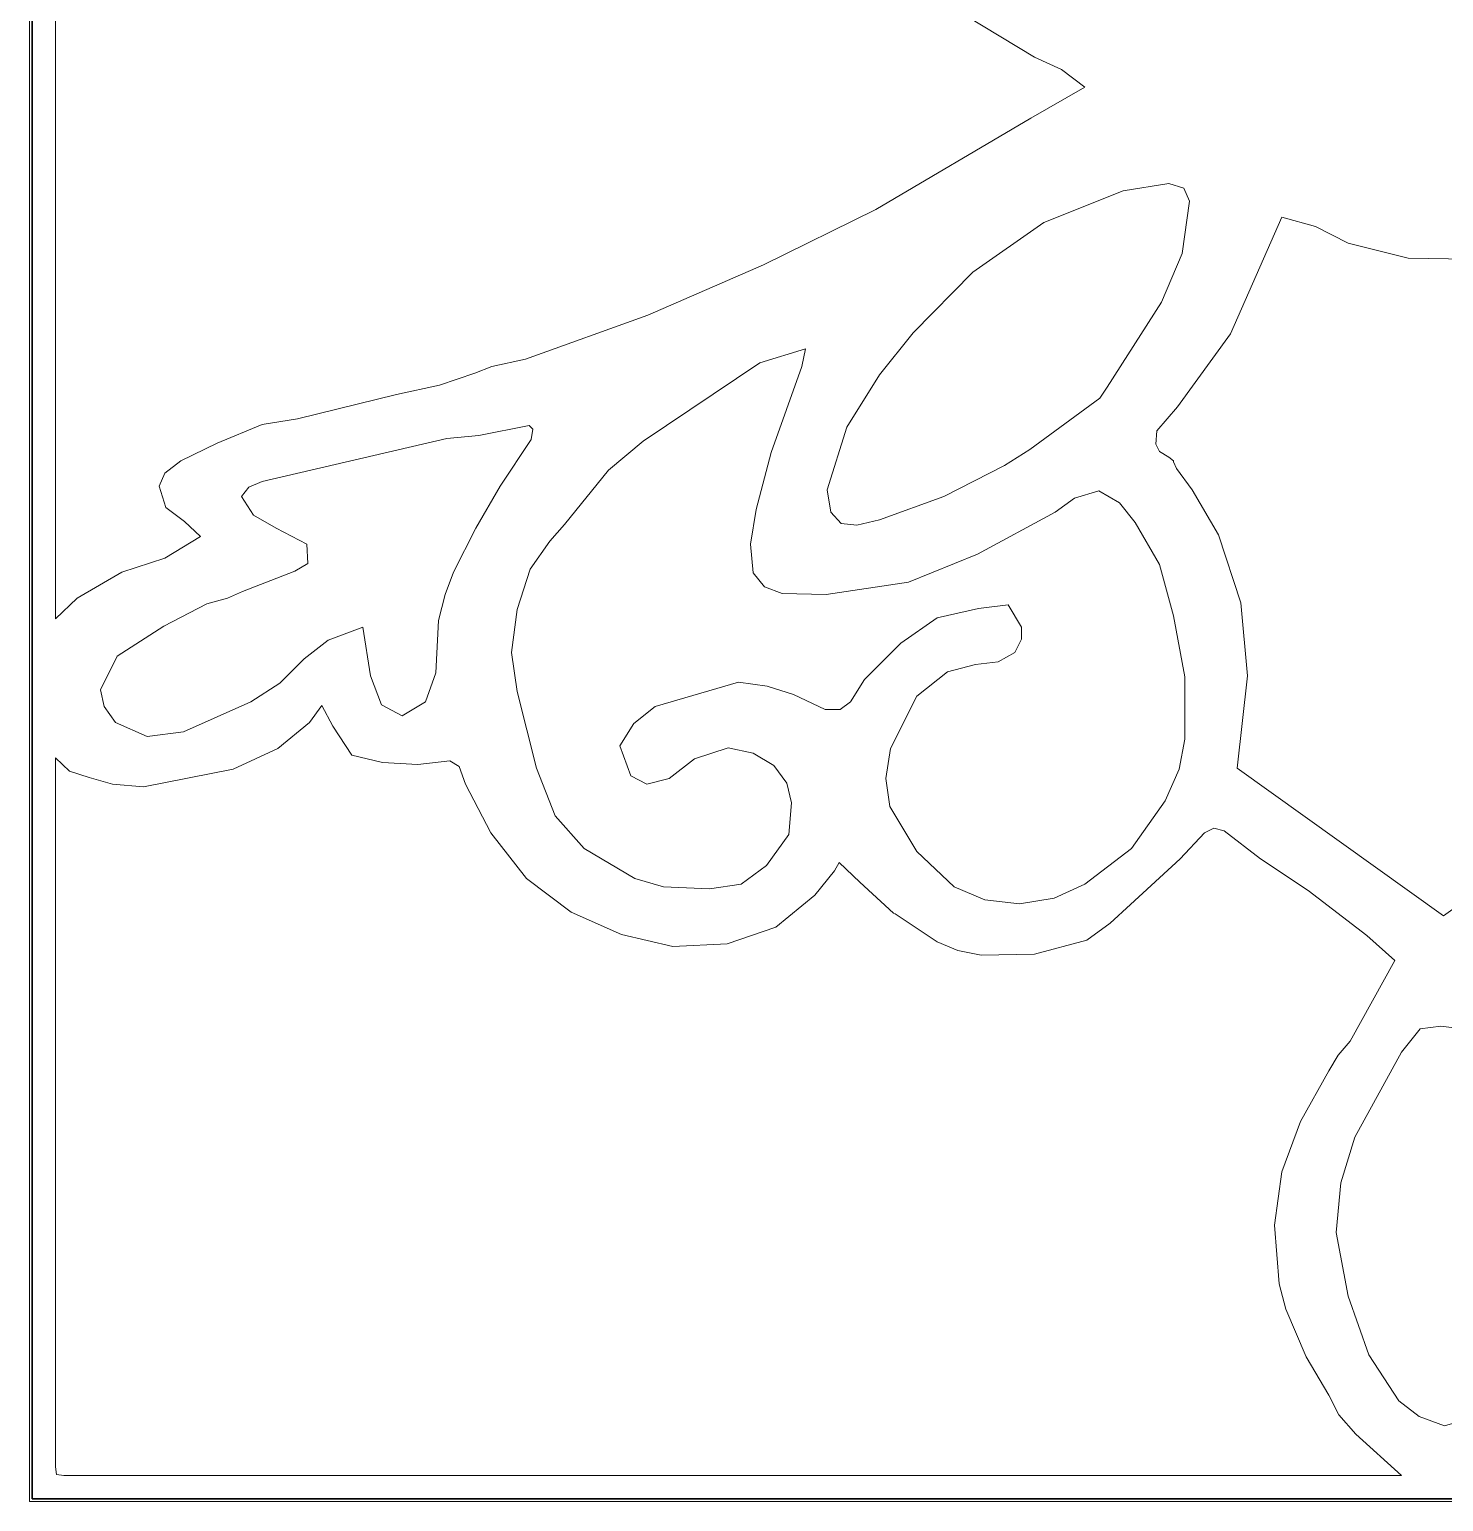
# Model space of a CAD drawing. Header units: millimetres. Extents: x -423 to 44, y -358 to 68.
# Drawn here: x -316.1 to -278.25, y -249.57 to -210.18 of the extents above; entities that cross this region are included whole.
import ezdxf

# ---------------------------------------------------------------- set-up
doc = ezdxf.new("R2010")
doc.units = ezdxf.units.MM
doc.header["$MEASUREMENT"] = 0
doc.layers.add('Capa 1', color=7, linetype='Continuous')

msp = doc.modelspace()

# ---------------------------------------------------------------- linework, layer by layer
at = {"layer": 'Capa 1', "color": 250, "lineweight": 5}
for points, knots in [([(-316.1, -249.5749), (-316.1, -249.5749), (-240.4, -249.5749), (-240.4, -249.5749), (-240.4, -249.5749), (-240.4, -249.5749), (-240.4, -173.9), (-240.4, -173.9), (-240.4, -173.9), (-240.4, -173.9), (-316.1, -173.9), (-316.1, -173.9), (-316.1, -173.9), (-316.1, -173.9), (-316.1, -249.5749), (-316.1, -249.5749)], [0, 0, 0, 0, 0.2, 0.2, 0.2, 0.2, 0.4, 0.4, 0.4, 0.4, 0.6, 0.6, 0.6, 0.6, 1, 1, 1, 1]), ([(-315.4, -225.95), (-315.4, -225.95), (-314.825, -225.4), (-314.825, -225.4), (-314.825, -225.4), (-314.825, -225.4), (-313.625, -224.7), (-313.625, -224.7), (-313.625, -224.7), (-313.625, -224.7), (-312.475, -224.325), (-312.475, -224.325), (-312.475, -224.325), (-312.475, -224.325), (-311.525, -223.75), (-311.525, -223.75), (-311.525, -223.75), (-311.525, -223.75), (-311.95, -223.35), (-311.95, -223.35), (-311.95, -223.35), (-311.95, -223.35), (-312.45, -222.975), (-312.45, -222.975), (-312.45, -222.975), (-312.45, -222.975), (-312.625, -222.4), (-312.625, -222.4), (-312.625, -222.4), (-312.625, -222.4), (-312.475, -222.05), (-312.475, -222.05), (-312.475, -222.05), (-312.475, -222.05), (-312.05, -221.725), (-312.05, -221.725), (-312.05, -221.725), (-312.05, -221.725), (-311.075, -221.25), (-311.075, -221.25), (-311.075, -221.25), (-311.075, -221.25), (-309.875, -220.75), (-309.875, -220.75), (-309.875, -220.75), (-309.875, -220.75), (-308.925, -220.6), (-308.925, -220.6), (-308.925, -220.6), (-308.925, -220.6), (-306.275, -219.95), (-306.275, -219.95), (-306.275, -219.95), (-306.275, -219.95), (-305.125, -219.7), (-305.125, -219.7), (-305.125, -219.7), (-305.125, -219.7), (-304.175, -219.375), (-304.175, -219.375), (-304.175, -219.375), (-304.175, -219.375), (-303.725, -219.2), (-303.725, -219.2), (-303.725, -219.2), (-303.725, -219.2), (-302.825, -219), (-302.825, -219), (-302.825, -219), (-302.825, -219), (-299.55, -217.825), (-299.55, -217.825), (-299.55, -217.825), (-299.55, -217.825), (-296.45, -216.475), (-296.45, -216.475), (-296.45, -216.475), (-296.45, -216.475), (-293.45, -215), (-293.45, -215), (-293.45, -215), (-293.45, -215), (-289.3, -212.55), (-289.3, -212.55), (-289.3, -212.55), (-289.3, -212.55), (-287.85, -211.725), (-287.85, -211.725), (-287.85, -211.725), (-287.85, -211.725), (-288.4749, -211.25), (-288.4749, -211.25), (-288.4749, -211.25), (-288.4749, -211.25), (-289.2, -210.925), (-289.2, -210.925), (-289.2, -210.925), (-289.2, -210.925), (-291.95, -209.25), (-291.95, -209.25), (-291.95, -209.25), (-291.95, -209.25), (-296.35, -206.975), (-296.35, -206.975), (-296.35, -206.975), (-296.35, -206.975), (-299.475, -205.6), (-299.475, -205.6), (-299.475, -205.6), (-299.475, -205.6), (-304.45, -203.975), (-304.45, -203.975), (-304.45, -203.975), (-304.45, -203.975), (-305.25, -203.65), (-305.25, -203.65), (-305.25, -203.65), (-305.25, -203.65), (-306.2, -203.425), (-306.2, -203.425), (-306.2, -203.425), (-306.2, -203.425), (-308.875, -202.8), (-308.875, -202.8), (-308.875, -202.8), (-308.875, -202.8), (-309.875, -202.65), (-309.875, -202.65), (-309.875, -202.65), (-309.875, -202.65), (-311.225, -202.125), (-311.225, -202.125), (-311.225, -202.125), (-311.225, -202.125), (-312.475, -201.35), (-312.475, -201.35), (-312.475, -201.35), (-312.475, -201.35), (-312.625, -200.775), (-312.625, -200.775), (-312.625, -200.775), (-312.625, -200.775), (-312.15, -200.175), (-312.15, -200.175), (-312.15, -200.175), (-312.15, -200.175), (-311.8, -199.975), (-311.8, -199.975), (-311.8, -199.975), (-311.8, -199.975), (-311.525, -199.5999), (-311.525, -199.5999), (-311.525, -199.5999), (-311.525, -199.5999), (-311.825, -199.325), (-311.825, -199.325), (-311.825, -199.325), (-311.825, -199.325), (-312.2, -199.1999), (-312.2, -199.1999), (-312.2, -199.1999), (-312.2, -199.1999), (-313.0749, -198.875), (-313.0749, -198.875), (-313.0749, -198.875), (-313.0749, -198.875), (-314.325, -198.325), (-314.325, -198.325), (-314.325, -198.325), (-314.325, -198.325), (-315.4, -197.425), (-315.4, -197.425), (-315.4, -197.425), (-315.4, -197.425), (-315.4, -225.95), (-315.4, -225.95)], [0, 0, 0, 0, 0.0222222, 0.0222222, 0.0222222, 0.0222222, 0.0444444, 0.0444444, 0.0444444, 0.0444444, 0.0666667, 0.0666667, 0.0666667, 0.0666667, 0.0888889, 0.0888889, 0.0888889, 0.0888889, 0.1111111, 0.1111111, 0.1111111, 0.1111111, 0.1333333, 0.1333333, 0.1333333, 0.1333333, 0.1555556, 0.1555556, 0.1555556, 0.1555556, 0.1777778, 0.1777778, 0.1777778, 0.1777778, 0.2, 0.2, 0.2, 0.2, 0.2222222, 0.2222222, 0.2222222, 0.2222222, 0.2444444, 0.2444444, 0.2444444, 0.2444444, 0.2666667, 0.2666667, 0.2666667, 0.2666667, 0.2888889, 0.2888889, 0.2888889, 0.2888889, 0.3111111, 0.3111111, 0.3111111, 0.3111111, 0.3333333, 0.3333333, 0.3333333, 0.3333333, 0.3555556, 0.3555556, 0.3555556, 0.3555556, 0.3777778, 0.3777778, 0.3777778, 0.3777778, 0.4, 0.4, 0.4, 0.4, 0.4222222, 0.4222222, 0.4222222, 0.4222222, 0.4444444, 0.4444444, 0.4444444, 0.4444444, 0.4666667, 0.4666667, 0.4666667, 0.4666667, 0.4888889, 0.4888889, 0.4888889, 0.4888889, 0.5111111, 0.5111111, 0.5111111, 0.5111111, 0.5333333, 0.5333333, 0.5333333, 0.5333333, 0.5555556, 0.5555556, 0.5555556, 0.5555556, 0.5777778, 0.5777778, 0.5777778, 0.5777778, 0.6, 0.6, 0.6, 0.6, 0.6222222, 0.6222222, 0.6222222, 0.6222222, 0.6444444, 0.6444444, 0.6444444, 0.6444444, 0.6666667, 0.6666667, 0.6666667, 0.6666667, 0.6888889, 0.6888889, 0.6888889, 0.6888889, 0.7111111, 0.7111111, 0.7111111, 0.7111111, 0.7333333, 0.7333333, 0.7333333, 0.7333333, 0.7555556, 0.7555556, 0.7555556, 0.7555556, 0.7777778, 0.7777778, 0.7777778, 0.7777778, 0.8, 0.8, 0.8, 0.8, 0.8222222, 0.8222222, 0.8222222, 0.8222222, 0.8444444, 0.8444444, 0.8444444, 0.8444444, 0.8666667, 0.8666667, 0.8666667, 0.8666667, 0.8888889, 0.8888889, 0.8888889, 0.8888889, 0.9111111, 0.9111111, 0.9111111, 0.9111111, 0.9333333, 0.9333333, 0.9333333, 0.9333333, 0.9555556, 0.9555556, 0.9555556, 0.9555556, 1, 1, 1, 1]), ([(-294.75, -222.5), (-294.75, -222.5), (-294.65, -223.1), (-294.65, -223.1), (-294.65, -223.1), (-294.65, -223.1), (-294.375, -223.4), (-294.375, -223.4), (-294.375, -223.4), (-294.375, -223.4), (-293.95, -223.45), (-293.95, -223.45), (-293.95, -223.45), (-293.95, -223.45), (-293.35, -223.3), (-293.35, -223.3), (-293.35, -223.3), (-293.35, -223.3), (-291.625, -222.675), (-291.625, -222.675), (-291.625, -222.675), (-291.625, -222.675), (-290, -221.85), (-290, -221.85), (-290, -221.85), (-290, -221.85), (-289.325, -221.425), (-289.325, -221.425), (-289.325, -221.425), (-289.325, -221.425), (-287.45, -220.05), (-287.45, -220.05), (-287.45, -220.05), (-287.45, -220.05), (-287.25, -219.75), (-287.25, -219.75), (-287.25, -219.75), (-287.25, -219.75), (-285.8, -217.475), (-285.8, -217.475), (-285.8, -217.475), (-285.8, -217.475), (-285.25, -216.175), (-285.25, -216.175), (-285.25, -216.175), (-285.25, -216.175), (-285.05, -214.775), (-285.05, -214.775), (-285.05, -214.775), (-285.05, -214.775), (-285.2, -214.425), (-285.2, -214.425), (-285.2, -214.425), (-285.2, -214.425), (-285.6, -214.3), (-285.6, -214.3), (-285.6, -214.3), (-285.6, -214.3), (-286.825, -214.5), (-286.825, -214.5), (-286.825, -214.5), (-286.825, -214.5), (-288.95, -215.35), (-288.95, -215.35), (-288.95, -215.35), (-288.95, -215.35), (-290.8499, -216.675), (-290.8499, -216.675), (-290.8499, -216.675), (-290.8499, -216.675), (-292.45, -218.3), (-292.45, -218.3), (-292.45, -218.3), (-292.45, -218.3), (-293.35, -219.425), (-293.35, -219.425), (-293.35, -219.425), (-293.35, -219.425), (-294.2249, -220.825), (-294.2249, -220.825), (-294.2249, -220.825), (-294.2249, -220.825), (-294.75, -222.5), (-294.75, -222.5)], [0, 0, 0, 0, 0.0454545, 0.0454545, 0.0454545, 0.0454545, 0.0909091, 0.0909091, 0.0909091, 0.0909091, 0.1363636, 0.1363636, 0.1363636, 0.1363636, 0.1818182, 0.1818182, 0.1818182, 0.1818182, 0.2272727, 0.2272727, 0.2272727, 0.2272727, 0.2727273, 0.2727273, 0.2727273, 0.2727273, 0.3181818, 0.3181818, 0.3181818, 0.3181818, 0.3636364, 0.3636364, 0.3636364, 0.3636364, 0.4090909, 0.4090909, 0.4090909, 0.4090909, 0.4545455, 0.4545455, 0.4545455, 0.4545455, 0.5, 0.5, 0.5, 0.5, 0.5454545, 0.5454545, 0.5454545, 0.5454545, 0.5909091, 0.5909091, 0.5909091, 0.5909091, 0.6363636, 0.6363636, 0.6363636, 0.6363636, 0.6818182, 0.6818182, 0.6818182, 0.6818182, 0.7272727, 0.7272727, 0.7272727, 0.7272727, 0.7727273, 0.7727273, 0.7727273, 0.7727273, 0.8181818, 0.8181818, 0.8181818, 0.8181818, 0.8636364, 0.8636364, 0.8636364, 0.8636364, 0.9090909, 0.9090909, 0.9090909, 0.9090909, 1, 1, 1, 1]), ([(-283.5, -227.475), (-283.5, -227.475), (-283.775, -229.95), (-283.775, -229.95), (-283.775, -229.95), (-283.775, -229.95), (-278.25, -233.9), (-278.25, -233.9), (-278.25, -233.9), (-278.25, -233.9), (-277.625, -233.45), (-277.625, -233.45), (-277.625, -233.45), (-277.625, -233.45), (-274.825, -231.575), (-274.825, -231.575), (-274.825, -231.575), (-274.825, -231.575), (-272.75, -230.15), (-272.75, -230.15), (-272.75, -230.15), (-272.75, -230.15), (-273, -227.85), (-273, -227.85), (-273, -227.85), (-273, -227.85), (-272.825, -225.55), (-272.825, -225.55), (-272.825, -225.55), (-272.825, -225.55), (-272.575, -224.7), (-272.575, -224.7), (-272.575, -224.7), (-272.575, -224.7), (-272.1, -223.575), (-272.1, -223.575), (-272.1, -223.575), (-272.1, -223.575), (-271.725, -222.9), (-271.725, -222.9), (-271.725, -222.9), (-271.725, -222.9), (-271.525, -222.55), (-271.525, -222.55), (-271.525, -222.55), (-271.525, -222.55), (-271.075, -221.875), (-271.075, -221.875), (-271.075, -221.875), (-271.075, -221.875), (-270.7, -221.55), (-270.7, -221.55), (-270.7, -221.55), (-270.7, -221.55), (-270.55, -221.3), (-270.55, -221.3), (-270.55, -221.3), (-270.55, -221.3), (-270.775, -220.65), (-270.775, -220.65), (-270.775, -220.65), (-270.775, -220.65), (-271.225, -220.275), (-271.225, -220.275), (-271.225, -220.275), (-271.225, -220.275), (-271.475, -219.95), (-271.475, -219.95), (-271.475, -219.95), (-271.475, -219.95), (-272.9, -217.825), (-272.9, -217.825), (-272.9, -217.825), (-272.9, -217.825), (-273.975, -215.325), (-273.975, -215.325), (-273.975, -215.325), (-273.975, -215.325), (-274.55, -215.475), (-274.55, -215.475), (-274.55, -215.475), (-274.55, -215.475), (-275.275, -215.825), (-275.275, -215.825), (-275.275, -215.825), (-275.275, -215.825), (-276.225, -216.175), (-276.225, -216.175), (-276.225, -216.175), (-276.225, -216.175), (-277.575, -216.325), (-277.575, -216.325), (-277.575, -216.325), (-277.575, -216.325), (-279.2, -216.3), (-279.2, -216.3), (-279.2, -216.3), (-279.2, -216.3), (-280.8, -215.9), (-280.8, -215.9), (-280.8, -215.9), (-280.8, -215.9), (-281.675, -215.4499), (-281.675, -215.4499), (-281.675, -215.4499), (-281.675, -215.4499), (-282.575, -215.2), (-282.575, -215.2), (-282.575, -215.2), (-282.575, -215.2), (-283.95, -218.325), (-283.95, -218.325), (-283.95, -218.325), (-283.95, -218.325), (-285.375, -220.275), (-285.375, -220.275), (-285.375, -220.275), (-285.375, -220.275), (-285.925, -220.925), (-285.925, -220.925), (-285.925, -220.925), (-285.925, -220.925), (-285.95, -221.275), (-285.95, -221.275), (-285.95, -221.275), (-285.95, -221.275), (-285.85, -221.475), (-285.85, -221.475), (-285.85, -221.475), (-285.85, -221.475), (-285.6, -221.625), (-285.6, -221.625), (-285.6, -221.625), (-285.6, -221.625), (-285.475, -221.725), (-285.475, -221.725), (-285.475, -221.725), (-285.475, -221.725), (-285.475, -221.75), (-285.475, -221.75), (-285.475, -221.75), (-285.475, -221.75), (-285.4, -221.925), (-285.4, -221.925), (-285.4, -221.925), (-285.4, -221.925), (-284.975, -222.5), (-284.975, -222.5), (-284.975, -222.5), (-284.975, -222.5), (-284.275, -223.7), (-284.275, -223.7), (-284.275, -223.7), (-284.275, -223.7), (-283.675, -225.525), (-283.675, -225.525), (-283.675, -225.525), (-283.675, -225.525), (-283.5, -227.475), (-283.5, -227.475)], [0, 0, 0, 0, 0.0243902, 0.0243902, 0.0243902, 0.0243902, 0.0487805, 0.0487805, 0.0487805, 0.0487805, 0.0731707, 0.0731707, 0.0731707, 0.0731707, 0.097561, 0.097561, 0.097561, 0.097561, 0.1219512, 0.1219512, 0.1219512, 0.1219512, 0.1463415, 0.1463415, 0.1463415, 0.1463415, 0.1707317, 0.1707317, 0.1707317, 0.1707317, 0.195122, 0.195122, 0.195122, 0.195122, 0.2195122, 0.2195122, 0.2195122, 0.2195122, 0.2439024, 0.2439024, 0.2439024, 0.2439024, 0.2682927, 0.2682927, 0.2682927, 0.2682927, 0.2926829, 0.2926829, 0.2926829, 0.2926829, 0.3170732, 0.3170732, 0.3170732, 0.3170732, 0.3414634, 0.3414634, 0.3414634, 0.3414634, 0.3658537, 0.3658537, 0.3658537, 0.3658537, 0.3902439, 0.3902439, 0.3902439, 0.3902439, 0.4146341, 0.4146341, 0.4146341, 0.4146341, 0.4390244, 0.4390244, 0.4390244, 0.4390244, 0.4634146, 0.4634146, 0.4634146, 0.4634146, 0.4878049, 0.4878049, 0.4878049, 0.4878049, 0.5121951, 0.5121951, 0.5121951, 0.5121951, 0.5365854, 0.5365854, 0.5365854, 0.5365854, 0.5609756, 0.5609756, 0.5609756, 0.5609756, 0.5853659, 0.5853659, 0.5853659, 0.5853659, 0.6097561, 0.6097561, 0.6097561, 0.6097561, 0.6341463, 0.6341463, 0.6341463, 0.6341463, 0.6585366, 0.6585366, 0.6585366, 0.6585366, 0.6829268, 0.6829268, 0.6829268, 0.6829268, 0.7073171, 0.7073171, 0.7073171, 0.7073171, 0.7317073, 0.7317073, 0.7317073, 0.7317073, 0.7560976, 0.7560976, 0.7560976, 0.7560976, 0.7804878, 0.7804878, 0.7804878, 0.7804878, 0.804878, 0.804878, 0.804878, 0.804878, 0.8292683, 0.8292683, 0.8292683, 0.8292683, 0.8536585, 0.8536585, 0.8536585, 0.8536585, 0.8780488, 0.8780488, 0.8780488, 0.8780488, 0.902439, 0.902439, 0.902439, 0.902439, 0.9268293, 0.9268293, 0.9268293, 0.9268293, 0.9512195, 0.9512195, 0.9512195, 0.9512195, 1, 1, 1, 1]), ([(-297.9, -233.175), (-297.9, -233.175), (-297.05, -233.05), (-297.05, -233.05), (-297.05, -233.05), (-297.05, -233.05), (-296.375, -232.55), (-296.375, -232.55), (-296.375, -232.55), (-296.375, -232.55), (-295.775, -231.725), (-295.775, -231.725), (-295.775, -231.725), (-295.775, -231.725), (-295.7, -230.875), (-295.7, -230.875), (-295.7, -230.875), (-295.7, -230.875), (-295.825, -230.35), (-295.825, -230.35), (-295.825, -230.35), (-295.825, -230.35), (-296.175, -229.875), (-296.175, -229.875), (-296.175, -229.875), (-296.175, -229.875), (-296.725, -229.55), (-296.725, -229.55), (-296.725, -229.55), (-296.725, -229.55), (-297.3999, -229.4), (-297.3999, -229.4), (-297.3999, -229.4), (-297.3999, -229.4), (-298.3, -229.7), (-298.3, -229.7), (-298.3, -229.7), (-298.3, -229.7), (-298.975, -230.225), (-298.975, -230.225), (-298.975, -230.225), (-298.975, -230.225), (-299.575, -230.375), (-299.575, -230.375), (-299.575, -230.375), (-299.575, -230.375), (-300, -230.15), (-300, -230.15), (-300, -230.15), (-300, -230.15), (-300.3, -229.35), (-300.3, -229.35), (-300.3, -229.35), (-300.3, -229.35), (-299.925, -228.75), (-299.925, -228.75), (-299.925, -228.75), (-299.925, -228.75), (-299.35, -228.3), (-299.35, -228.3), (-299.35, -228.3), (-299.35, -228.3), (-297.125, -227.65), (-297.125, -227.65), (-297.125, -227.65), (-297.125, -227.65), (-296.35, -227.7499), (-296.35, -227.7499), (-296.35, -227.7499), (-296.35, -227.7499), (-295.65, -227.975), (-295.65, -227.975), (-295.65, -227.975), (-295.65, -227.975), (-294.8, -228.375), (-294.8, -228.375), (-294.8, -228.375), (-294.8, -228.375), (-294.4, -228.375), (-294.4, -228.375), (-294.4, -228.375), (-294.4, -228.375), (-294.125, -228.175), (-294.125, -228.175), (-294.125, -228.175), (-294.125, -228.175), (-293.75, -227.575), (-293.75, -227.575), (-293.75, -227.575), (-293.75, -227.575), (-292.775, -226.6), (-292.775, -226.6), (-292.775, -226.6), (-292.775, -226.6), (-291.8, -225.925), (-291.8, -225.925), (-291.8, -225.925), (-291.8, -225.925), (-290.7, -225.675), (-290.7, -225.675), (-290.7, -225.675), (-290.7, -225.675), (-289.9, -225.575), (-289.9, -225.575), (-289.9, -225.575), (-289.9, -225.575), (-289.55, -226.175), (-289.55, -226.175), (-289.55, -226.175), (-289.55, -226.175), (-289.55, -226.5), (-289.55, -226.5), (-289.55, -226.5), (-289.55, -226.5), (-289.725, -226.85), (-289.725, -226.85), (-289.725, -226.85), (-289.725, -226.85), (-290.175, -227.1), (-290.175, -227.1), (-290.175, -227.1), (-290.175, -227.1), (-290.775, -227.175), (-290.775, -227.175), (-290.775, -227.175), (-290.775, -227.175), (-291.525, -227.375), (-291.525, -227.375), (-291.525, -227.375), (-291.525, -227.375), (-292.35, -228.025), (-292.35, -228.025), (-292.35, -228.025), (-292.35, -228.025), (-293.05, -229.425), (-293.05, -229.425), (-293.05, -229.425), (-293.05, -229.425), (-293.175, -230.225), (-293.175, -230.225), (-293.175, -230.225), (-293.175, -230.225), (-293.075, -230.975), (-293.075, -230.975), (-293.075, -230.975), (-293.075, -230.975), (-292.35, -232.175), (-292.35, -232.175), (-292.35, -232.175), (-292.35, -232.175), (-291.35, -233.125), (-291.35, -233.125), (-291.35, -233.125), (-291.35, -233.125), (-290.525, -233.475), (-290.525, -233.475), (-290.525, -233.475), (-290.525, -233.475), (-289.6, -233.575), (-289.6, -233.575), (-289.6, -233.575), (-289.6, -233.575), (-288.6749, -233.425), (-288.6749, -233.425), (-288.6749, -233.425), (-288.6749, -233.425), (-287.85, -233.05), (-287.85, -233.05), (-287.85, -233.05), (-287.85, -233.05), (-286.6, -232.1), (-286.6, -232.1), (-286.6, -232.1), (-286.6, -232.1), (-285.7, -230.825), (-285.7, -230.825), (-285.7, -230.825), (-285.7, -230.825), (-285.325, -229.975), (-285.325, -229.975), (-285.325, -229.975), (-285.325, -229.975), (-285.175, -229.175), (-285.175, -229.175), (-285.175, -229.175), (-285.175, -229.175), (-285.175, -227.5), (-285.175, -227.5), (-285.175, -227.5), (-285.175, -227.5), (-285.475, -225.875), (-285.475, -225.875), (-285.475, -225.875), (-285.475, -225.875), (-285.85, -224.5), (-285.85, -224.5), (-285.85, -224.5), (-285.85, -224.5), (-286.5, -223.375), (-286.5, -223.375), (-286.5, -223.375), (-286.5, -223.375), (-286.925, -222.85), (-286.925, -222.85), (-286.925, -222.85), (-286.925, -222.85), (-287.4749, -222.525), (-287.4749, -222.525), (-287.4749, -222.525), (-287.4749, -222.525), (-288.125, -222.725), (-288.125, -222.725), (-288.125, -222.725), (-288.125, -222.725), (-288.65, -223.1), (-288.65, -223.1), (-288.65, -223.1), (-288.65, -223.1), (-290.725, -224.225), (-290.725, -224.225), (-290.725, -224.225), (-290.725, -224.225), (-292.575, -224.9749), (-292.575, -224.9749), (-292.575, -224.9749), (-292.575, -224.9749), (-294.775, -225.3), (-294.775, -225.3), (-294.775, -225.3), (-294.775, -225.3), (-295.95, -225.275), (-295.95, -225.275), (-295.95, -225.275), (-295.95, -225.275), (-296.425, -225.1), (-296.425, -225.1), (-296.425, -225.1), (-296.425, -225.1), (-296.725, -224.725), (-296.725, -224.725), (-296.725, -224.725), (-296.725, -224.725), (-296.7999, -223.95), (-296.7999, -223.95), (-296.7999, -223.95), (-296.7999, -223.95), (-296.65, -223.025), (-296.65, -223.025), (-296.65, -223.025), (-296.65, -223.025), (-296.25, -221.5), (-296.25, -221.5), (-296.25, -221.5), (-296.25, -221.5), (-295.425, -219.2), (-295.425, -219.2), (-295.425, -219.2), (-295.425, -219.2), (-295.325, -218.725), (-295.325, -218.725), (-295.325, -218.725), (-295.325, -218.725), (-296.55, -219.1), (-296.55, -219.1), (-296.55, -219.1), (-296.55, -219.1), (-299.675, -221.2), (-299.675, -221.2), (-299.675, -221.2), (-299.675, -221.2), (-300.6, -221.975), (-300.6, -221.975), (-300.6, -221.975), (-300.6, -221.975), (-301.775, -223.425), (-301.775, -223.425), (-301.775, -223.425), (-301.775, -223.425), (-302.175, -223.875), (-302.175, -223.875), (-302.175, -223.875), (-302.175, -223.875), (-302.7, -224.625), (-302.7, -224.625), (-302.7, -224.625), (-302.7, -224.625), (-303.05, -225.7), (-303.05, -225.7), (-303.05, -225.7), (-303.05, -225.7), (-303.2, -226.85), (-303.2, -226.85), (-303.2, -226.85), (-303.2, -226.85), (-303.05, -227.9), (-303.05, -227.9), (-303.05, -227.9), (-303.05, -227.9), (-302.525, -229.95), (-302.525, -229.95), (-302.525, -229.95), (-302.525, -229.95), (-302.025, -231.225), (-302.025, -231.225), (-302.025, -231.225), (-302.025, -231.225), (-301.25, -232.1), (-301.25, -232.1), (-301.25, -232.1), (-301.25, -232.1), (-299.9, -232.9), (-299.9, -232.9), (-299.9, -232.9), (-299.9, -232.9), (-299.125, -233.125), (-299.125, -233.125), (-299.125, -233.125), (-299.125, -233.125), (-297.9, -233.175), (-297.9, -233.175)], [0, 0, 0, 0, 0.0123457, 0.0123457, 0.0123457, 0.0123457, 0.0246914, 0.0246914, 0.0246914, 0.0246914, 0.037037, 0.037037, 0.037037, 0.037037, 0.0493827, 0.0493827, 0.0493827, 0.0493827, 0.0617284, 0.0617284, 0.0617284, 0.0617284, 0.0740741, 0.0740741, 0.0740741, 0.0740741, 0.0864198, 0.0864198, 0.0864198, 0.0864198, 0.0987654, 0.0987654, 0.0987654, 0.0987654, 0.1111111, 0.1111111, 0.1111111, 0.1111111, 0.1234568, 0.1234568, 0.1234568, 0.1234568, 0.1358025, 0.1358025, 0.1358025, 0.1358025, 0.1481481, 0.1481481, 0.1481481, 0.1481481, 0.1604938, 0.1604938, 0.1604938, 0.1604938, 0.1728395, 0.1728395, 0.1728395, 0.1728395, 0.1851852, 0.1851852, 0.1851852, 0.1851852, 0.1975309, 0.1975309, 0.1975309, 0.1975309, 0.2098765, 0.2098765, 0.2098765, 0.2098765, 0.2222222, 0.2222222, 0.2222222, 0.2222222, 0.2345679, 0.2345679, 0.2345679, 0.2345679, 0.2469136, 0.2469136, 0.2469136, 0.2469136, 0.2592593, 0.2592593, 0.2592593, 0.2592593, 0.2716049, 0.2716049, 0.2716049, 0.2716049, 0.2839506, 0.2839506, 0.2839506, 0.2839506, 0.2962963, 0.2962963, 0.2962963, 0.2962963, 0.308642, 0.308642, 0.308642, 0.308642, 0.3209877, 0.3209877, 0.3209877, 0.3209877, 0.3333333, 0.3333333, 0.3333333, 0.3333333, 0.345679, 0.345679, 0.345679, 0.345679, 0.3580247, 0.3580247, 0.3580247, 0.3580247, 0.3703704, 0.3703704, 0.3703704, 0.3703704, 0.382716, 0.382716, 0.382716, 0.382716, 0.3950617, 0.3950617, 0.3950617, 0.3950617, 0.4074074, 0.4074074, 0.4074074, 0.4074074, 0.4197531, 0.4197531, 0.4197531, 0.4197531, 0.4320988, 0.4320988, 0.4320988, 0.4320988, 0.4444444, 0.4444444, 0.4444444, 0.4444444, 0.4567901, 0.4567901, 0.4567901, 0.4567901, 0.4691358, 0.4691358, 0.4691358, 0.4691358, 0.4814815, 0.4814815, 0.4814815, 0.4814815, 0.4938272, 0.4938272, 0.4938272, 0.4938272, 0.5061728, 0.5061728, 0.5061728, 0.5061728, 0.5185185, 0.5185185, 0.5185185, 0.5185185, 0.5308642, 0.5308642, 0.5308642, 0.5308642, 0.5432099, 0.5432099, 0.5432099, 0.5432099, 0.5555556, 0.5555556, 0.5555556, 0.5555556, 0.5679012, 0.5679012, 0.5679012, 0.5679012, 0.5802469, 0.5802469, 0.5802469, 0.5802469, 0.5925926, 0.5925926, 0.5925926, 0.5925926, 0.6049383, 0.6049383, 0.6049383, 0.6049383, 0.617284, 0.617284, 0.617284, 0.617284, 0.6296296, 0.6296296, 0.6296296, 0.6296296, 0.6419753, 0.6419753, 0.6419753, 0.6419753, 0.654321, 0.654321, 0.654321, 0.654321, 0.6666667, 0.6666667, 0.6666667, 0.6666667, 0.6790123, 0.6790123, 0.6790123, 0.6790123, 0.691358, 0.691358, 0.691358, 0.691358, 0.7037037, 0.7037037, 0.7037037, 0.7037037, 0.7160494, 0.7160494, 0.7160494, 0.7160494, 0.7283951, 0.7283951, 0.7283951, 0.7283951, 0.7407407, 0.7407407, 0.7407407, 0.7407407, 0.7530864, 0.7530864, 0.7530864, 0.7530864, 0.7654321, 0.7654321, 0.7654321, 0.7654321, 0.7777778, 0.7777778, 0.7777778, 0.7777778, 0.7901235, 0.7901235, 0.7901235, 0.7901235, 0.8024691, 0.8024691, 0.8024691, 0.8024691, 0.8148148, 0.8148148, 0.8148148, 0.8148148, 0.8271605, 0.8271605, 0.8271605, 0.8271605, 0.8395062, 0.8395062, 0.8395062, 0.8395062, 0.8518519, 0.8518519, 0.8518519, 0.8518519, 0.8641975, 0.8641975, 0.8641975, 0.8641975, 0.8765432, 0.8765432, 0.8765432, 0.8765432, 0.8888889, 0.8888889, 0.8888889, 0.8888889, 0.9012346, 0.9012346, 0.9012346, 0.9012346, 0.9135802, 0.9135802, 0.9135802, 0.9135802, 0.9259259, 0.9259259, 0.9259259, 0.9259259, 0.9382716, 0.9382716, 0.9382716, 0.9382716, 0.9506173, 0.9506173, 0.9506173, 0.9506173, 0.962963, 0.962963, 0.962963, 0.962963, 0.9753086, 0.9753086, 0.9753086, 0.9753086, 1, 1, 1, 1]), ([(-308.65, -224.475), (-308.65, -224.475), (-309, -224.675), (-309, -224.675), (-309, -224.675), (-309, -224.675), (-310.4, -225.225), (-310.4, -225.225), (-310.4, -225.225), (-310.4, -225.225), (-310.8, -225.4), (-310.8, -225.4), (-310.8, -225.4), (-310.8, -225.4), (-311.35, -225.55), (-311.35, -225.55), (-311.35, -225.55), (-311.35, -225.55), (-312.5, -226.15), (-312.5, -226.15), (-312.5, -226.15), (-312.5, -226.15), (-313.75, -226.95), (-313.75, -226.95), (-313.75, -226.95), (-313.75, -226.95), (-314.2, -227.85), (-314.2, -227.85), (-314.2, -227.85), (-314.2, -227.85), (-314.1, -228.3), (-314.1, -228.3), (-314.1, -228.3), (-314.1, -228.3), (-313.8, -228.725), (-313.8, -228.725), (-313.8, -228.725), (-313.8, -228.725), (-312.95, -229.1), (-312.95, -229.1), (-312.95, -229.1), (-312.95, -229.1), (-311.975, -228.975), (-311.975, -228.975), (-311.975, -228.975), (-311.975, -228.975), (-310.175, -228.175), (-310.175, -228.175), (-310.175, -228.175), (-310.175, -228.175), (-309.4, -227.675), (-309.4, -227.675), (-309.4, -227.675), (-309.4, -227.675), (-308.75, -227.025), (-308.75, -227.025), (-308.75, -227.025), (-308.75, -227.025), (-308.1, -226.525), (-308.1, -226.525), (-308.1, -226.525), (-308.1, -226.525), (-307.175, -226.175), (-307.175, -226.175), (-307.175, -226.175), (-307.175, -226.175), (-306.975, -227.475), (-306.975, -227.475), (-306.975, -227.475), (-306.975, -227.475), (-306.675, -228.25), (-306.675, -228.25), (-306.675, -228.25), (-306.675, -228.25), (-306.125, -228.55), (-306.125, -228.55), (-306.125, -228.55), (-306.125, -228.55), (-305.5, -228.175), (-305.5, -228.175), (-305.5, -228.175), (-305.5, -228.175), (-305.225, -227.4), (-305.225, -227.4), (-305.225, -227.4), (-305.225, -227.4), (-305.15, -226), (-305.15, -226), (-305.15, -226), (-305.15, -226), (-304.975, -225.3), (-304.975, -225.3), (-304.975, -225.3), (-304.975, -225.3), (-304.75, -224.7), (-304.75, -224.7), (-304.75, -224.7), (-304.75, -224.7), (-304.1499, -223.525), (-304.1499, -223.525), (-304.1499, -223.525), (-304.1499, -223.525), (-303.5, -222.4), (-303.5, -222.4), (-303.5, -222.4), (-303.5, -222.4), (-302.675, -221.15), (-302.675, -221.15), (-302.675, -221.15), (-302.675, -221.15), (-302.625, -220.875), (-302.625, -220.875), (-302.625, -220.875), (-302.625, -220.875), (-302.725, -220.775), (-302.725, -220.775), (-302.725, -220.775), (-302.725, -220.775), (-304.075, -221.05), (-304.075, -221.05), (-304.075, -221.05), (-304.075, -221.05), (-304.925, -221.125), (-304.925, -221.125), (-304.925, -221.125), (-304.925, -221.125), (-309.875, -222.275), (-309.875, -222.275), (-309.875, -222.275), (-309.875, -222.275), (-310.225, -222.425), (-310.225, -222.425), (-310.225, -222.425), (-310.225, -222.425), (-310.425, -222.675), (-310.425, -222.675), (-310.425, -222.675), (-310.425, -222.675), (-310.0999, -223.175), (-310.0999, -223.175), (-310.0999, -223.175), (-310.0999, -223.175), (-309.5, -223.525), (-309.5, -223.525), (-309.5, -223.525), (-309.5, -223.525), (-308.675, -223.95), (-308.675, -223.95), (-308.675, -223.95), (-308.675, -223.95), (-308.65, -224.475), (-308.65, -224.475)], [0, 0, 0, 0, 0.025641, 0.025641, 0.025641, 0.025641, 0.0512821, 0.0512821, 0.0512821, 0.0512821, 0.0769231, 0.0769231, 0.0769231, 0.0769231, 0.1025641, 0.1025641, 0.1025641, 0.1025641, 0.1282051, 0.1282051, 0.1282051, 0.1282051, 0.1538462, 0.1538462, 0.1538462, 0.1538462, 0.1794872, 0.1794872, 0.1794872, 0.1794872, 0.2051282, 0.2051282, 0.2051282, 0.2051282, 0.2307692, 0.2307692, 0.2307692, 0.2307692, 0.2564103, 0.2564103, 0.2564103, 0.2564103, 0.2820513, 0.2820513, 0.2820513, 0.2820513, 0.3076923, 0.3076923, 0.3076923, 0.3076923, 0.3333333, 0.3333333, 0.3333333, 0.3333333, 0.3589744, 0.3589744, 0.3589744, 0.3589744, 0.3846154, 0.3846154, 0.3846154, 0.3846154, 0.4102564, 0.4102564, 0.4102564, 0.4102564, 0.4358974, 0.4358974, 0.4358974, 0.4358974, 0.4615385, 0.4615385, 0.4615385, 0.4615385, 0.4871795, 0.4871795, 0.4871795, 0.4871795, 0.5128205, 0.5128205, 0.5128205, 0.5128205, 0.5384615, 0.5384615, 0.5384615, 0.5384615, 0.5641026, 0.5641026, 0.5641026, 0.5641026, 0.5897436, 0.5897436, 0.5897436, 0.5897436, 0.6153846, 0.6153846, 0.6153846, 0.6153846, 0.6410256, 0.6410256, 0.6410256, 0.6410256, 0.6666667, 0.6666667, 0.6666667, 0.6666667, 0.6923077, 0.6923077, 0.6923077, 0.6923077, 0.7179487, 0.7179487, 0.7179487, 0.7179487, 0.7435897, 0.7435897, 0.7435897, 0.7435897, 0.7692308, 0.7692308, 0.7692308, 0.7692308, 0.7948718, 0.7948718, 0.7948718, 0.7948718, 0.8205128, 0.8205128, 0.8205128, 0.8205128, 0.8461538, 0.8461538, 0.8461538, 0.8461538, 0.8717949, 0.8717949, 0.8717949, 0.8717949, 0.8974359, 0.8974359, 0.8974359, 0.8974359, 0.9230769, 0.9230769, 0.9230769, 0.9230769, 0.9487179, 0.9487179, 0.9487179, 0.9487179, 1, 1, 1, 1]), ([(-313.05, -230.45), (-313.05, -230.45), (-313.8749, -230.375), (-313.8749, -230.375), (-313.8749, -230.375), (-313.8749, -230.375), (-314.5, -230.2), (-314.5, -230.2), (-314.5, -230.2), (-314.5, -230.2), (-315.025, -230.025), (-315.025, -230.025), (-315.025, -230.025), (-315.025, -230.025), (-315.4, -229.675), (-315.4, -229.675), (-315.4, -229.675), (-315.4, -229.675), (-315.4, -248.65), (-315.4, -248.65), (-315.4, -248.65), (-315.4, -248.65), (-315.375, -248.85), (-315.375, -248.85), (-315.375, -248.85), (-315.375, -248.85), (-315.175, -248.875), (-315.175, -248.875), (-315.175, -248.875), (-315.175, -248.875), (-279.375, -248.875), (-279.375, -248.875), (-279.375, -248.875), (-279.375, -248.875), (-280.6, -247.775), (-280.6, -247.775), (-280.6, -247.775), (-280.6, -247.775), (-281.05, -247.25), (-281.05, -247.25), (-281.05, -247.25), (-281.05, -247.25), (-281.3249, -246.725), (-281.3249, -246.725), (-281.3249, -246.725), (-281.3249, -246.725), (-281.9249, -245.7), (-281.9249, -245.7), (-281.9249, -245.7), (-281.9249, -245.7), (-282.475, -244.425), (-282.475, -244.425), (-282.475, -244.425), (-282.475, -244.425), (-282.65, -243.75), (-282.65, -243.75), (-282.65, -243.75), (-282.65, -243.75), (-282.775, -242.175), (-282.775, -242.175), (-282.775, -242.175), (-282.775, -242.175), (-282.575, -240.75), (-282.575, -240.75), (-282.575, -240.75), (-282.575, -240.75), (-282.075, -239.4), (-282.075, -239.4), (-282.075, -239.4), (-282.075, -239.4), (-281.3249, -238.05), (-281.3249, -238.05), (-281.3249, -238.05), (-281.3249, -238.05), (-281.075, -237.625), (-281.075, -237.625), (-281.075, -237.625), (-281.075, -237.625), (-280.75, -237.25), (-280.75, -237.25), (-280.75, -237.25), (-280.75, -237.25), (-279.55, -235.1), (-279.55, -235.1), (-279.55, -235.1), (-279.55, -235.1), (-280.3, -234.425), (-280.3, -234.425), (-280.3, -234.425), (-280.3, -234.425), (-281.875, -233.225), (-281.875, -233.225), (-281.875, -233.225), (-281.875, -233.225), (-283.15, -232.375), (-283.15, -232.375), (-283.15, -232.375), (-283.15, -232.375), (-284.125, -231.625), (-284.125, -231.625), (-284.125, -231.625), (-284.125, -231.625), (-284.4, -231.55), (-284.4, -231.55), (-284.4, -231.55), (-284.4, -231.55), (-284.65, -231.675), (-284.65, -231.675), (-284.65, -231.675), (-284.65, -231.675), (-285.2999, -232.375), (-285.2999, -232.375), (-285.2999, -232.375), (-285.2999, -232.375), (-286.625, -233.6), (-286.625, -233.6), (-286.625, -233.6), (-286.625, -233.6), (-287.175, -234.0999), (-287.175, -234.0999), (-287.175, -234.0999), (-287.175, -234.0999), (-287.8, -234.55), (-287.8, -234.55), (-287.8, -234.55), (-287.8, -234.55), (-289.2, -234.925), (-289.2, -234.925), (-289.2, -234.925), (-289.2, -234.925), (-290.625, -234.95), (-290.625, -234.95), (-290.625, -234.95), (-290.625, -234.95), (-291.2499, -234.825), (-291.2499, -234.825), (-291.2499, -234.825), (-291.2499, -234.825), (-291.8, -234.6), (-291.8, -234.6), (-291.8, -234.6), (-291.8, -234.6), (-292.925, -233.85), (-292.925, -233.85), (-292.925, -233.85), (-292.925, -233.85), (-292.975, -233.825), (-292.975, -233.825), (-292.975, -233.825), (-292.975, -233.825), (-293.875, -233), (-293.875, -233), (-293.875, -233), (-293.875, -233), (-294.4249, -232.475), (-294.4249, -232.475), (-294.4249, -232.475), (-294.4249, -232.475), (-294.55, -232.7), (-294.55, -232.7), (-294.55, -232.7), (-294.55, -232.7), (-295.075, -233.35), (-295.075, -233.35), (-295.075, -233.35), (-295.075, -233.35), (-296.125, -234.2), (-296.125, -234.2), (-296.125, -234.2), (-296.125, -234.2), (-297.425, -234.65), (-297.425, -234.65), (-297.425, -234.65), (-297.425, -234.65), (-298.875, -234.725), (-298.875, -234.725), (-298.875, -234.725), (-298.875, -234.725), (-300.25, -234.4), (-300.25, -234.4), (-300.25, -234.4), (-300.25, -234.4), (-301.6, -233.8), (-301.6, -233.8), (-301.6, -233.8), (-301.6, -233.8), (-302.8, -232.9), (-302.8, -232.9), (-302.8, -232.9), (-302.8, -232.9), (-303.7499, -231.675), (-303.7499, -231.675), (-303.7499, -231.675), (-303.7499, -231.675), (-304.425, -230.375), (-304.425, -230.375), (-304.425, -230.375), (-304.425, -230.375), (-304.6, -229.9), (-304.6, -229.9), (-304.6, -229.9), (-304.6, -229.9), (-304.85, -229.75), (-304.85, -229.75), (-304.85, -229.75), (-304.85, -229.75), (-305.7, -229.85), (-305.7, -229.85), (-305.7, -229.85), (-305.7, -229.85), (-306.65, -229.8), (-306.65, -229.8), (-306.65, -229.8), (-306.65, -229.8), (-307.475, -229.6), (-307.475, -229.6), (-307.475, -229.6), (-307.475, -229.6), (-307.975, -228.825), (-307.975, -228.825), (-307.975, -228.825), (-307.975, -228.825), (-308.275, -228.275), (-308.275, -228.275), (-308.275, -228.275), (-308.275, -228.275), (-308.6, -228.725), (-308.6, -228.725), (-308.6, -228.725), (-308.6, -228.725), (-309.45, -229.425), (-309.45, -229.425), (-309.45, -229.425), (-309.45, -229.425), (-310.65, -229.975), (-310.65, -229.975), (-310.65, -229.975), (-310.65, -229.975), (-313.05, -230.45), (-313.05, -230.45)], [0, 0, 0, 0, 0.0163934, 0.0163934, 0.0163934, 0.0163934, 0.0327869, 0.0327869, 0.0327869, 0.0327869, 0.0491803, 0.0491803, 0.0491803, 0.0491803, 0.0655738, 0.0655738, 0.0655738, 0.0655738, 0.0819672, 0.0819672, 0.0819672, 0.0819672, 0.0983607, 0.0983607, 0.0983607, 0.0983607, 0.1147541, 0.1147541, 0.1147541, 0.1147541, 0.1311475, 0.1311475, 0.1311475, 0.1311475, 0.147541, 0.147541, 0.147541, 0.147541, 0.1639344, 0.1639344, 0.1639344, 0.1639344, 0.1803279, 0.1803279, 0.1803279, 0.1803279, 0.1967213, 0.1967213, 0.1967213, 0.1967213, 0.2131148, 0.2131148, 0.2131148, 0.2131148, 0.2295082, 0.2295082, 0.2295082, 0.2295082, 0.2459016, 0.2459016, 0.2459016, 0.2459016, 0.2622951, 0.2622951, 0.2622951, 0.2622951, 0.2786885, 0.2786885, 0.2786885, 0.2786885, 0.295082, 0.295082, 0.295082, 0.295082, 0.3114754, 0.3114754, 0.3114754, 0.3114754, 0.3278689, 0.3278689, 0.3278689, 0.3278689, 0.3442623, 0.3442623, 0.3442623, 0.3442623, 0.3606557, 0.3606557, 0.3606557, 0.3606557, 0.3770492, 0.3770492, 0.3770492, 0.3770492, 0.3934426, 0.3934426, 0.3934426, 0.3934426, 0.4098361, 0.4098361, 0.4098361, 0.4098361, 0.4262295, 0.4262295, 0.4262295, 0.4262295, 0.442623, 0.442623, 0.442623, 0.442623, 0.4590164, 0.4590164, 0.4590164, 0.4590164, 0.4754098, 0.4754098, 0.4754098, 0.4754098, 0.4918033, 0.4918033, 0.4918033, 0.4918033, 0.5081967, 0.5081967, 0.5081967, 0.5081967, 0.5245902, 0.5245902, 0.5245902, 0.5245902, 0.5409836, 0.5409836, 0.5409836, 0.5409836, 0.557377, 0.557377, 0.557377, 0.557377, 0.5737705, 0.5737705, 0.5737705, 0.5737705, 0.5901639, 0.5901639, 0.5901639, 0.5901639, 0.6065574, 0.6065574, 0.6065574, 0.6065574, 0.6229508, 0.6229508, 0.6229508, 0.6229508, 0.6393443, 0.6393443, 0.6393443, 0.6393443, 0.6557377, 0.6557377, 0.6557377, 0.6557377, 0.6721311, 0.6721311, 0.6721311, 0.6721311, 0.6885246, 0.6885246, 0.6885246, 0.6885246, 0.704918, 0.704918, 0.704918, 0.704918, 0.7213115, 0.7213115, 0.7213115, 0.7213115, 0.7377049, 0.7377049, 0.7377049, 0.7377049, 0.7540984, 0.7540984, 0.7540984, 0.7540984, 0.7704918, 0.7704918, 0.7704918, 0.7704918, 0.7868852, 0.7868852, 0.7868852, 0.7868852, 0.8032787, 0.8032787, 0.8032787, 0.8032787, 0.8196721, 0.8196721, 0.8196721, 0.8196721, 0.8360656, 0.8360656, 0.8360656, 0.8360656, 0.852459, 0.852459, 0.852459, 0.852459, 0.8688525, 0.8688525, 0.8688525, 0.8688525, 0.8852459, 0.8852459, 0.8852459, 0.8852459, 0.9016393, 0.9016393, 0.9016393, 0.9016393, 0.9180328, 0.9180328, 0.9180328, 0.9180328, 0.9344262, 0.9344262, 0.9344262, 0.9344262, 0.9508197, 0.9508197, 0.9508197, 0.9508197, 0.9672131, 0.9672131, 0.9672131, 0.9672131, 1, 1, 1, 1]), ([(-281.1249, -242.375), (-281.1249, -242.375), (-280.8, -244.075), (-280.8, -244.075), (-280.8, -244.075), (-280.8, -244.075), (-280.25, -245.65), (-280.25, -245.65), (-280.25, -245.65), (-280.25, -245.65), (-279.45, -246.875), (-279.45, -246.875), (-279.45, -246.875), (-279.45, -246.875), (-278.9, -247.3), (-278.9, -247.3), (-278.9, -247.3), (-278.9, -247.3), (-278.225, -247.55), (-278.225, -247.55), (-278.225, -247.55), (-278.225, -247.55), (-277.55, -247.35), (-277.55, -247.35), (-277.55, -247.35), (-277.55, -247.35), (-276.975, -246.875), (-276.975, -246.875), (-276.975, -246.875), (-276.975, -246.875), (-276.375, -245.975), (-276.375, -245.975), (-276.375, -245.975), (-276.375, -245.975), (-275.875, -244.7), (-275.875, -244.7), (-275.875, -244.7), (-275.875, -244.7), (-275.3749, -242.475), (-275.3749, -242.475), (-275.3749, -242.475), (-275.3749, -242.475), (-275.625, -240.6), (-275.625, -240.6), (-275.625, -240.6), (-275.625, -240.6), (-276.275, -239.05), (-276.275, -239.05), (-276.275, -239.05), (-276.275, -239.05), (-276.675, -238.45), (-276.675, -238.45), (-276.675, -238.45), (-276.675, -238.45), (-277.075, -237.725), (-277.075, -237.725), (-277.075, -237.725), (-277.075, -237.725), (-277.7499, -236.925), (-277.7499, -236.925), (-277.7499, -236.925), (-277.7499, -236.925), (-278.325, -236.85), (-278.325, -236.85), (-278.325, -236.85), (-278.325, -236.85), (-278.875, -236.925), (-278.875, -236.925), (-278.875, -236.925), (-278.875, -236.925), (-279.375, -237.55), (-279.375, -237.55), (-279.375, -237.55), (-279.375, -237.55), (-280.625, -239.825), (-280.625, -239.825), (-280.625, -239.825), (-280.625, -239.825), (-281, -241.0499), (-281, -241.0499), (-281, -241.0499), (-281, -241.0499), (-281.1249, -242.375), (-281.1249, -242.375)], [0, 0, 0, 0, 0.0454545, 0.0454545, 0.0454545, 0.0454545, 0.0909091, 0.0909091, 0.0909091, 0.0909091, 0.1363636, 0.1363636, 0.1363636, 0.1363636, 0.1818182, 0.1818182, 0.1818182, 0.1818182, 0.2272727, 0.2272727, 0.2272727, 0.2272727, 0.2727273, 0.2727273, 0.2727273, 0.2727273, 0.3181818, 0.3181818, 0.3181818, 0.3181818, 0.3636364, 0.3636364, 0.3636364, 0.3636364, 0.4090909, 0.4090909, 0.4090909, 0.4090909, 0.4545455, 0.4545455, 0.4545455, 0.4545455, 0.5, 0.5, 0.5, 0.5, 0.5454545, 0.5454545, 0.5454545, 0.5454545, 0.5909091, 0.5909091, 0.5909091, 0.5909091, 0.6363636, 0.6363636, 0.6363636, 0.6363636, 0.6818182, 0.6818182, 0.6818182, 0.6818182, 0.7272727, 0.7272727, 0.7272727, 0.7272727, 0.7727273, 0.7727273, 0.7727273, 0.7727273, 0.8181818, 0.8181818, 0.8181818, 0.8181818, 0.8636364, 0.8636364, 0.8636364, 0.8636364, 0.9090909, 0.9090909, 0.9090909, 0.9090909, 1, 1, 1, 1])]:
    msp.add_open_spline(points, degree=3, knots=knots, dxfattribs=at)
at = {"layer": 'Capa 1', "color": 250, "lineweight": 35}
msp.add_open_spline([(-316.025, -249.5), (-316.025, -249.5), (-240.5, -249.5), (-240.5, -249.5), (-240.5, -249.5), (-240.5, -249.5), (-240.5, -173.975), (-240.5, -173.975), (-240.5, -173.975), (-240.5, -173.975), (-316.025, -173.975), (-316.025, -173.975), (-316.025, -173.975), (-316.025, -173.975), (-316.025, -249.5), (-316.025, -249.5)], degree=3, knots=[0, 0, 0, 0, 0.2, 0.2, 0.2, 0.2, 0.4, 0.4, 0.4, 0.4, 0.6, 0.6, 0.6, 0.6, 1, 1, 1, 1], dxfattribs=at)

doc.saveas('drawing.dxf')
